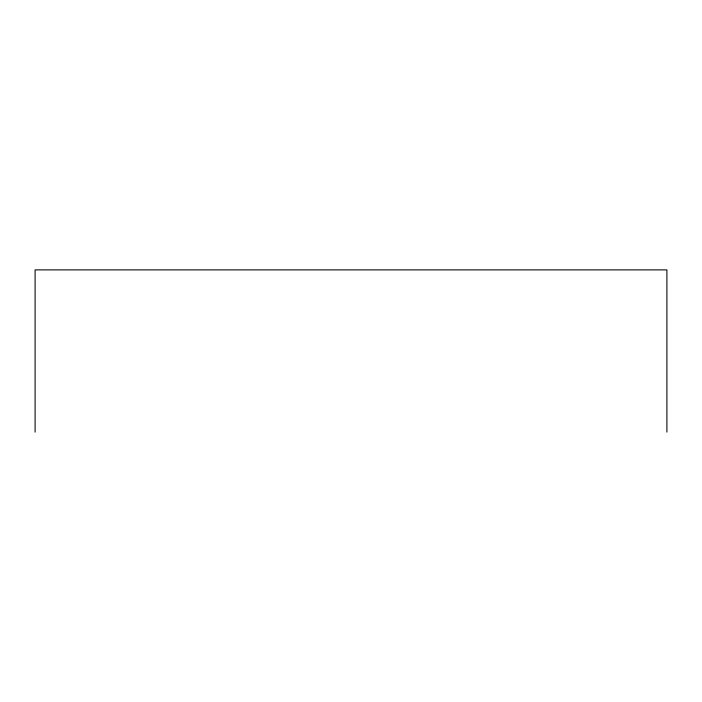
<?xml version="1.0" encoding="UTF-8"?>
<svg xmlns="http://www.w3.org/2000/svg" width="702" height="702" viewBox="0 0 702 702"><rect width="100%" height="100%" fill="white"/><g stroke="black" fill="none" stroke-linecap="round" stroke-linejoin="round"><path stroke-width="1.05" d="M666.9 432.116L666.9 269.884L35.1 269.884L35.1 432.116"/></g></svg>
